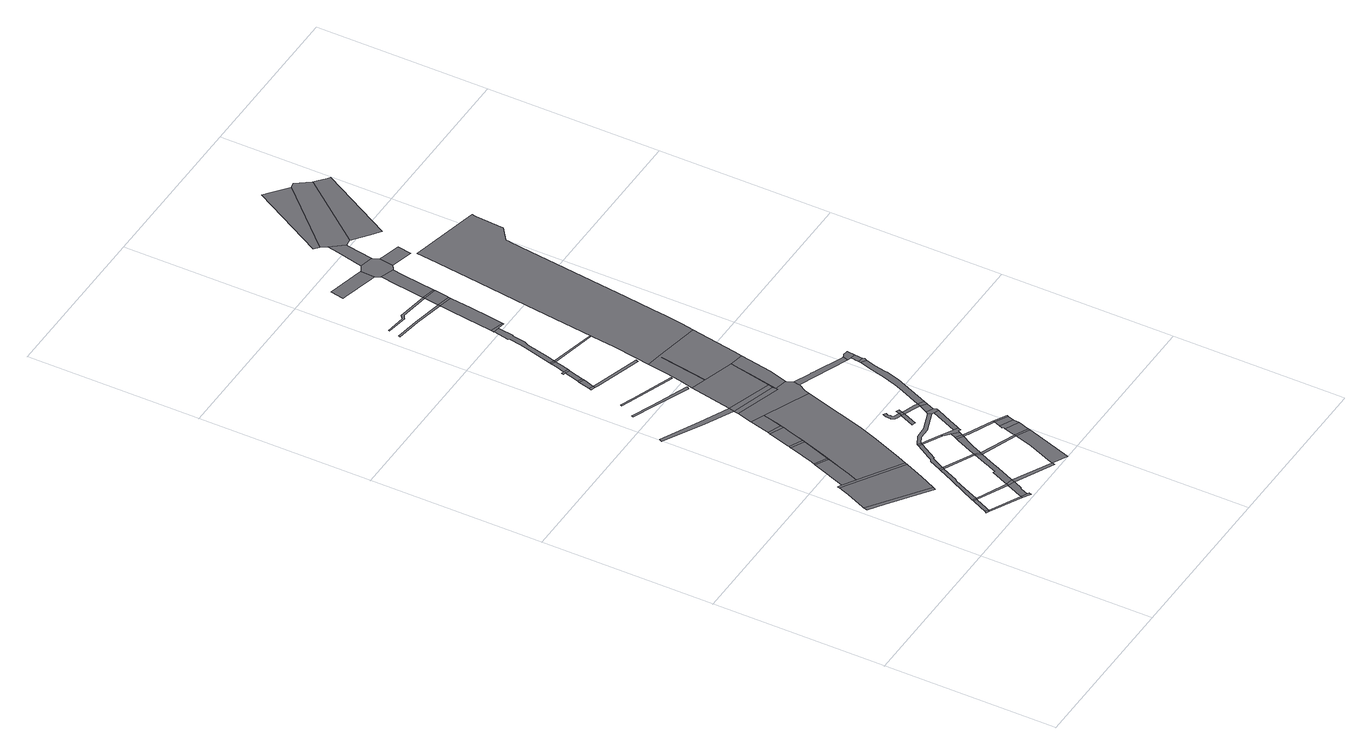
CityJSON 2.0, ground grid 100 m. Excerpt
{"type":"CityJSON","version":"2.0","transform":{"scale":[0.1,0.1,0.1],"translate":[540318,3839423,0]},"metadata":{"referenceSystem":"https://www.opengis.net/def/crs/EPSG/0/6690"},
"CityObjects":{
"road1":{"type":"Road","geometry":[{"type":"MultiSurface","lod":"1","boundaries":[[[0,1,2,3]]]}]},
"road2":{"type":"Road","geometry":[{"type":"MultiSurface","lod":"1","boundaries":[[[4,5,6,7,8]]]}]},
"road3":{"type":"Road","attributes":{"RoadStructureAttribute.sectionType":"1"},"geometry":[{"type":"MultiSurface","lod":"1","boundaries":[[[9,10,0,3,11,12,13]]]}]},
"road4":{"type":"Road","geometry":[{"type":"MultiSurface","lod":"1","boundaries":[[[14,9,13,15]]]}]},
"road5":{"type":"Road","attributes":{"RoadStructureAttribute.sectionType":"1"},"geometry":[{"type":"MultiSurface","lod":"1","boundaries":[[[3,2,16,17]]]}]},
"road6":{"type":"Road","attributes":{"RoadStructureAttribute.sectionType":"1"},"geometry":[{"type":"MultiSurface","lod":"1","boundaries":[[[18,19,20,21,4,8,22,23]]]}]},
"road7":{"type":"Road","geometry":[{"type":"MultiSurface","lod":"1","boundaries":[[[24,25,26,27,28]]]}]},
"road8":{"type":"Road","attributes":{"RoadStructureAttribute.sectionType":"1"},"geometry":[{"type":"MultiSurface","lod":"1","boundaries":[[[29,18,23,30,26,25]]]}]},
"road9":{"type":"Road","attributes":{"RoadStructureAttribute.sectionType":"1"},"geometry":[{"type":"MultiSurface","lod":"1","boundaries":[[[31,15,13,32,33]]]}]},
"road10":{"type":"Road","geometry":[{"type":"MultiSurface","lod":"1","boundaries":[[[17,16,34,35]]]}]},
"road11":{"type":"Road","attributes":{"RoadStructureAttribute.sectionType":"1"},"geometry":[{"type":"MultiSurface","lod":"1","boundaries":[[[36,37,38,14,15,39,40,41,42]]]}]},
"road12":{"type":"Road","geometry":[{"type":"MultiSurface","lod":"1","boundaries":[[[43,24,28,44]]]}]},
"road13":{"type":"Road","attributes":{"RoadStructureAttribute.sectionType":"1"},"geometry":[{"type":"MultiSurface","lod":"1","boundaries":[[[32,45,17,35,46,47,48,49,50]]]}]},
"road14":{"type":"Road","geometry":[{"type":"MultiSurface","lod":"1","boundaries":[[[33,32,50,51]]]}]},
"road15":{"type":"Road","attributes":{"RoadStructureAttribute.sectionType":"1"},"geometry":[{"type":"MultiSurface","lod":"1","boundaries":[[[52,53,54,55,43,44,56,57]]]}]},
"road16":{"type":"Road","geometry":[{"type":"MultiSurface","lod":"1","boundaries":[[[58,36,42,59]]]}]},
"road17":{"type":"Road","geometry":[{"type":"MultiSurface","lod":"1","boundaries":[[[60,52,57,61]]]}]},
"road18":{"type":"Road","attributes":{"RoadStructureAttribute.sectionType":"1"},"geometry":[{"type":"MultiSurface","lod":"1","boundaries":[[[62,63,64,65,66,67,68,33,51,69,70,71,72]]]}]},
"road19":{"type":"Road","attributes":{"RoadStructureAttribute.sectionType":"1"},"geometry":[{"type":"MultiSurface","lod":"1","boundaries":[[[73,74,75,76,77,78,79]]]}]},
"road20":{"type":"Road","attributes":{"RoadStructureAttribute.sectionType":"1"},"geometry":[{"type":"MultiSurface","lod":"1","boundaries":[[[80,81,82,60,61,83,84]]]}]},
"road21":{"type":"Road","attributes":{"RoadStructureAttribute.sectionType":"1"},"geometry":[{"type":"MultiSurface","lod":"1","boundaries":[[[51,50,85,86]]]}]},
"road22":{"type":"Road","geometry":[{"type":"MultiSurface","lod":"1","boundaries":[[[87,81,80]]]}]},
"road23":{"type":"Road","attributes":{"RoadStructureAttribute.sectionType":"1"},"geometry":[{"type":"MultiSurface","lod":"1","boundaries":[[[59,42,62,88]]]}]},
"road24":{"type":"Road","attributes":{"RoadStructureAttribute.sectionType":"1"},"geometry":[{"type":"MultiSurface","lod":"1","boundaries":[[[89,90,91,92,58,59,93,94,95,96,97]]]}]},
"road25":{"type":"Road","geometry":[{"type":"MultiSurface","lod":"1","boundaries":[[[98,80,84,99]]]}]},
"road26":{"type":"Road","attributes":{"RoadStructureAttribute.sectionType":"1"},"geometry":[{"type":"MultiSurface","lod":"1","boundaries":[[[100,101,83,102,103,104,26,30,105,106,107,108,109,110,111]]]}]},
"road27":{"type":"Road","attributes":{"RoadStructureAttribute.sectionType":"1"},"geometry":[{"type":"MultiSurface","lod":"1","boundaries":[[[112,113,98,99,100]]]}]},
"road28":{"type":"Road","geometry":[{"type":"MultiSurface","lod":"1","boundaries":[[[88,62,72,114]]]}]},
"road29":{"type":"Road","geometry":[{"type":"MultiSurface","lod":"1","boundaries":[[[115,89,97,116]]]}]},
"road30":{"type":"Road","attributes":{"RoadStructureAttribute.sectionType":"1"},"geometry":[{"type":"MultiSurface","lod":"1","boundaries":[[[117,118,119,120,121,122,123,124]]]}]},
"road31":{"type":"Road","attributes":{"RoadStructureAttribute.sectionType":"1"},"geometry":[{"type":"MultiSurface","lod":"1","boundaries":[[[125,126,127,88,114,128,129,130,131]]]}]},
"road32":{"type":"Road","attributes":{"RoadStructureAttribute.sectionType":"1"},"geometry":[{"type":"MultiSurface","lod":"1","boundaries":[[[132,116,97,133,134]]]}]},
"road33":{"type":"Road","geometry":[{"type":"MultiSurface","lod":"1","boundaries":[[[135,136,137,138]]]}]},
"road34":{"type":"Road","attributes":{"RoadStructureAttribute.sectionType":"1"},"geometry":[{"type":"MultiSurface","lod":"1","boundaries":[[[114,72,139,140,141]]]}]},
"road35":{"type":"Road","attributes":{"RoadStructureAttribute.sectionType":"1"},"geometry":[{"type":"MultiSurface","lod":"1","boundaries":[[[142,135,138,143,144]]]}]},
"road36":{"type":"Road","geometry":[{"type":"MultiSurface","lod":"1","boundaries":[[[145,125,131,146]]]}]},
"road37":{"type":"Road","attributes":{"RoadStructureAttribute.sectionType":"1"},"geometry":[{"type":"MultiSurface","lod":"1","boundaries":[[[147,148,149,150,151,152,153]]]}]},
"road38":{"type":"Road","geometry":[{"type":"MultiSurface","lod":"1","boundaries":[[[154,142,144,155]]]}]},
"road39":{"type":"Road","attributes":{"RoadStructureAttribute.sectionType":"1"},"geometry":[{"type":"MultiSurface","lod":"1","boundaries":[[[156,145,146,157]]]}]},
"road40":{"type":"Road","attributes":{"RoadStructureAttribute.sectionType":"1"},"geometry":[{"type":"MultiSurface","lod":"1","boundaries":[[[140,158,159,86,160,161]]]}]},
"road41":{"type":"Road","attributes":{"RoadStructureAttribute.sectionType":"1"},"geometry":[{"type":"MultiSurface","lod":"1","boundaries":[[[162,163,164,115,116,165,166,167,168]]]}]},
"road42":{"type":"Road","geometry":[{"type":"MultiSurface","lod":"1","boundaries":[[[134,133,169,156,157,170,171,172,173]]]}]},
"road43":{"type":"Road","attributes":{"RoadStructureAttribute.sectionType":"1"},"geometry":[{"type":"MultiSurface","lod":"1","boundaries":[[[174,175,154,155,176]]]}]},
"road44":{"type":"Road","geometry":[{"type":"MultiSurface","lod":"1","boundaries":[[[78,177,178,179,180]]]}]},
"road45":{"type":"Road","geometry":[{"type":"MultiSurface","lod":"1","boundaries":[[[177,181,112,100,111,182,183,184,185,186,187,178]]]}]},
"road46":{"type":"Road","geometry":[{"type":"MultiSurface","lod":"1","boundaries":[[[188,189,174,176,190,191]]]}]},
"road47":{"type":"Road","attributes":{"RoadStructureAttribute.sectionType":"1"},"geometry":[{"type":"MultiSurface","lod":"1","boundaries":[[[79,78,180,192]]]}]},
"road48":{"type":"Road","geometry":[{"type":"MultiSurface","lod":"1","boundaries":[[[193,194,195,196]]]}]},
"road49":{"type":"Road","attributes":{"RoadStructureAttribute.sectionType":"1"},"geometry":[{"type":"MultiSurface","lod":"1","boundaries":[[[197,198,146,131,199,200,201,202]]]}]},
"road50":{"type":"Road","geometry":[{"type":"MultiSurface","lod":"1","boundaries":[[[203,204,205,206,207,208,209,210,211,212,213,214,215,216,217,218,219,220,221,222,193,223]]]}]},
"road51":{"type":"Road","attributes":{"RoadStructureAttribute.sectionType":"1"},"geometry":[{"type":"MultiSurface","lod":"1","boundaries":[[[224,225,191,190,226,227]]]}]},
"road52":{"type":"Road","geometry":[{"type":"MultiSurface","lod":"1","boundaries":[[[141,140,161,228]]]}]},
"road53":{"type":"Road","attributes":{"RoadStructureAttribute.sectionType":"1"},"geometry":[{"type":"MultiSurface","lod":"1","boundaries":[[[229,230,231,232,138,137]]]}]},
"road54":{"type":"Road","geometry":[{"type":"MultiSurface","lod":"1","boundaries":[[[223,193,196,233]]]}]},
"road55":{"type":"Road","attributes":{"RoadStructureAttribute.sectionType":"1"},"geometry":[{"type":"MultiSurface","lod":"1","boundaries":[[[234,173,172,235,236,237]]]}]},
"road56":{"type":"Road","geometry":[{"type":"MultiSurface","lod":"1","boundaries":[[[238,224,227,239]]]}]},
"road57":{"type":"Road","geometry":[{"type":"MultiSurface","lod":"1","boundaries":[[[240,241,223,233]]]}]},
"road58":{"type":"Road","attributes":{"RoadStructureAttribute.sectionType":"1"},"geometry":[{"type":"MultiSurface","lod":"1","boundaries":[[[242,243,244,141,228,245]]]}]},
"road59":{"type":"Road","geometry":[{"type":"MultiSurface","lod":"1","boundaries":[[[246,247,79,192,248,249]]]}]},
"road60":{"type":"Road","geometry":[{"type":"MultiSurface","lod":"1","boundaries":[[[250,251,252,242,245,253]]]}]},
"road61":{"type":"Road","geometry":[{"type":"MultiSurface","lod":"1","boundaries":[[[254,233,196,255,256,257]]]}]},
"road62":{"type":"Road","geometry":[{"type":"MultiSurface","lod":"1","boundaries":[[[258,259,162,168,234,237,260,261]]]}]},
"road63":{"type":"Road","attributes":{"RoadStructureAttribute.sectionType":"1"},"geometry":[{"type":"MultiSurface","lod":"1","boundaries":[[[201,250,253,262]]]}]},
"road64":{"type":"Road","geometry":[{"type":"MultiSurface","lod":"1","boundaries":[[[202,201,262,263]]]}]},
"road65":{"type":"Road","attributes":{"RoadStructureAttribute.sectionType":"1"},"geometry":[{"type":"MultiSurface","lod":"1","boundaries":[[[256,258,261,264]]]}]},
"road66":{"type":"Road","geometry":[{"type":"MultiSurface","lod":"1","boundaries":[[[257,256,264,265]]]}]},
"road67":{"type":"Road","attributes":{"RoadStructureAttribute.sectionType":"1"},"geometry":[{"type":"MultiSurface","lod":"1","boundaries":[[[266,267,268,269,270,271,238,239,272,273,274,275,276,277,278]]]}]},
"road68":{"type":"Road","attributes":{"RoadStructureAttribute.sectionType":"1"},"geometry":[{"type":"MultiSurface","lod":"1","boundaries":[[[279,280,281,239,227]]]}]},
"road69":{"type":"Road","attributes":{"RoadStructureAttribute.sectionType":"1"},"geometry":[{"type":"MultiSurface","lod":"1","boundaries":[[[248,282,187,186,283,284,285]]]}]},
"road70":{"type":"Road","attributes":{"RoadStructureAttribute.sectionType":"1"},"geometry":[{"type":"MultiSurface","lod":"1","boundaries":[[[286,287,288,289,290,291]]]}]},
"road71":{"type":"Road","geometry":[{"type":"MultiSurface","lod":"1","boundaries":[[[248,285,292,293,294,295,296,297,298,246,249],[299,300,249]]]}]},
"road72":{"type":"Road","geometry":[{"type":"MultiSurface","lod":"1","boundaries":[[[301,302,303,266,278,304,305,306]]]}]},
"road73":{"type":"Road","attributes":{"RoadStructureAttribute.sectionType":"1"},"geometry":[{"type":"MultiSurface","lod":"1","boundaries":[[[307,308,309,310,311,312,313,314,315,316]]]}]},
"road74":{"type":"Road","attributes":{"RoadStructureAttribute.sectionType":"1"},"geometry":[{"type":"MultiSurface","lod":"1","boundaries":[[[317,318,319,320,321,322,257,265,323,324,325,326,327,328]]]}]},
"road75":{"type":"Road","attributes":{"RoadStructureAttribute.sectionType":"1"},"geometry":[{"type":"MultiSurface","lod":"1","boundaries":[[[329,330,331,332,333,185,184,334,335]]]}]},
"road76":{"type":"Road","attributes":{"RoadStructureAttribute.sectionType":"1"},"geometry":[{"type":"MultiSurface","lod":"1","boundaries":[[[290,336,337,338,339,301,306,340,341,342]]]}]},
"road77":{"type":"Road","geometry":[{"type":"MultiSurface","lod":"1","boundaries":[[[291,290,342,343]]]}]},
"road78":{"type":"Road","geometry":[{"type":"MultiSurface","lod":"1","boundaries":[[[344,317,328,345,346,347]]]}]},
"road79":{"type":"Road","attributes":{"RoadStructureAttribute.sectionType":"1"},"geometry":[{"type":"MultiSurface","lod":"1","boundaries":[[[348,349,350,344,347,351]]]}]},
"road80":{"type":"Road","attributes":{"RoadStructureAttribute.sectionType":"1"},"geometry":[{"type":"MultiSurface","lod":"1","boundaries":[[[315,352,353,354,291,343,355,356,357,358]]]}]},
"road81":{"type":"Road","attributes":{"RoadStructureAttribute.sectionType":"1"},"geometry":[{"type":"MultiSurface","lod":"1","boundaries":[[[359,360,361,362,363,364,365]]]}]},
"road82":{"type":"Road","geometry":[{"type":"MultiSurface","lod":"1","boundaries":[[[366,367,368,369,370,335,334,348,351,371]]]}]},
"road83":{"type":"Road","geometry":[{"type":"MultiSurface","lod":"1","boundaries":[[[316,315,358,372]]]}]},
"road84":{"type":"Road","attributes":{"RoadStructureAttribute.sectionType":"1"},"geometry":[{"type":"MultiSurface","lod":"1","boundaries":[[[373,374,375,376,377,378,316,372,379,380,381]]]}]},
"road85":{"type":"Road","geometry":[{"type":"MultiSurface","lod":"1","boundaries":[[[382,383,384,385,365,364,386,373,381,387,388,389,390,391]]]}]},
"road86":{"type":"Road","attributes":{"RoadStructureAttribute.sectionType":"1"},"geometry":[{"type":"MultiSurface","lod":"1","boundaries":[[[392,393,394,395,396,397,398,296,295,294,399,400,401,402,403,404,405,406,407,408,409]]]}]},
"road87":{"type":"Road","attributes":{"RoadStructureAttribute.sectionType":"1"},"geometry":[{"type":"MultiSurface","lod":"1","boundaries":[[[410,411,382,391,412,413]]]}]},
"road88":{"type":"Road","geometry":[{"type":"MultiSurface","lod":"1","boundaries":[[[414,389,388,415,416,417,418]]]}]},
"road89":{"type":"Road","attributes":{"function":"2","RoadStructureAttribute.sectionType":"1"},"geometry":[{"type":"MultiSurface","lod":"1","boundaries":[[[419,420,421,422,423]]]}]},
"road90":{"type":"Road","geometry":[{"type":"MultiSurface","lod":"1","boundaries":[[[424,425,423,422,410,413,426,427,428]]]}]},
"road91":{"type":"Road","geometry":[{"type":"MultiSurface","lod":"1","boundaries":[[[429,430,431,428,427,432,433,434,435]]]}]}
},
"vertices":[
[323,158,0],[315,144,0],[332,135,0],[337,142,0],
[44,705,0],[37,683,0],[121,627,0],[349,461,0],[358,478,0],
[365,244,0],[337,186,0],[343,153,0],[350,167,0],[383,236,0],
[370,255,0],[389,245,0],
[512,42,0],[515,52,0],
[122,891,0],[115,871,0],[98,826,0],[47,713,0],[405,574,0],[452,682,0],
[220,1087,0],[147,894,0],[217,847,0],[240,905,0],[291,1050,0],
[124,903,0],[459,697,0],
[541,175,0],[559,154,0],[563,165,0],
[554,16,0],[560,32,0],
[495,510,0],[454,425,0],[449,415,0],[416,303,0],[461,400,0],[468,409,0],[513,502,0],
[224,1096,0],[295,1059,0],
[517,63,0],[548,39,0],[554,53,0],[570,88,0],[574,86,0],[598,137,0],
[607,158,0],
[275,1261,0],[276,1260,0],[230,1115,0],[229,1111,0],[315,1115,0],[351,1224,0],
[500,521,0],[519,513,0],
[281,1275,0],[356,1239,0],
[687,417,0],[648,326,0],[643,315,0],[625,273,0],[622,265,0],[611,269,0],[571,180,0],[609,165,0],[652,261,0],[681,326,0],[709,390,0],
[229,1767,0],[9,1878,0],[1,1860,0],[229,1734,0],[385,1657,0],[387,1655,0],[396,1689,0],
[320,1406,0],[320,1405,0],[285,1287,0],[385,1329,0],[398,1373,0],
[818,28,0],[822,44,0],
[319,1406,0],
[691,426,0],
[608,703,0],[557,618,0],[545,598,0],[533,590,0],[520,515,0],[540,555,0],[559,590,0],[564,588,0],[627,692,0],
[327,1423,0],[403,1392,0],
[435,1507,0],[410,1409,0],[363,1250,0],[310,1089,0],[237,894,0],[481,750,0],[549,920,0],[586,1023,0],[615,1113,0],[634,1181,0],[685,1347,0],[698,1391,0],
[358,1538,0],[330,1434,0],
[715,403,0],
[616,716,0],[632,701,0],
[226,2027,0],[429,1944,0],[434,1951,0],[439,1959,0],[437,1960,0],[226,2042,0],[101,2093,0],[96,2080,0],
[752,562,0],[746,549,0],[693,431,0],[717,406,0],[744,465,0],[753,483,0],[786,540,0],
[675,679,0],[738,636,0],[741,645,0],
[183,2386,0],[178,2371,0],[205,2364,0],[210,2378,0],
[807,353,0],[920,308,0],[924,320,0],
[202,2454,0],[222,2418,0],[229,2442,0],
[757,574,0],[792,551,0],
[225,2144,0],[461,2057,0],[463,2062,0],[465,2067,0],[225,2154,0],[148,2184,0],[144,2174,0],
[206,2467,0],[233,2456,0],
[771,604,0],[805,575,0],
[890,204,0],[827,55,0],[909,2,0],[997,271,0],
[852,787,0],[743,748,0],[673,745,0],[634,704,0],[672,724,0],[738,726,0],[861,770,0],
[765,609,0],[811,585,0],[822,579,0],[832,599,0],[808,610,0],
[232,2553,0],[221,2517,0],[258,2542,0],
[382,1629,0],[647,1546,0],[648,1559,0],[650,1578,0],
[378,1608,0],[707,1420,0],[732,1468,0],[733,1471,0],[740,1505,0],[722,1544,0],[650,1558,0],
[221,2567,0],[219,2556,0],[262,2554,0],[236,2565,0],
[656,1606,0],
[775,898,0],[738,812,0],[758,807,0],[795,888,0],
[819,538,0],[814,541,0],[809,530,0],[814,527,0],[962,459,0],[966,470,0],
[757,925,0],[752,927,0],[747,935,0],[747,940,0],[747,947,0],[746,955,0],[749,965,0],[751,972,0],[736,982,0],[734,975,0],[729,960,0],[727,950,0],[727,945,0],[727,937,0],[727,932,0],[729,925,0],[732,920,0],[734,917,0],[737,912,0],[749,905,0],[784,915,0],
[260,2651,0],[251,2614,0],[279,2615,0],[285,2638,0],
[1001,283,0],
[223,2357,0],[493,2274,0],[496,2282,0],[498,2289,0],
[799,905,0],
[877,762,0],[834,605,0],[861,663,0],[902,751,0],
[263,2661,0],[288,2649,0],
[809,928,0],[792,938,0],
[943,386,0],[927,334,0],[926,330,0],[1022,350,0],
[446,1933,0],[397,1692,0],[709,1853,0],[533,1906,0],
[949,422,0],[942,402,0],[947,398,0],[1023,385,0],
[877,879,0],[870,858,0],[888,850,0],[898,871,0],
[862,800,0],[859,796,0],[910,767,0],[899,781,0],
[1036,420,0],
[1040,430,0],
[920,829,0],
[929,851,0],
[339,3028,0],[339,3026,0],[322,2938,0],[328,2935,0],[313,2860,0],[305,2826,0],[301,2699,0],[333,2831,0],[345,2854,0],[357,2930,0],[360,2929,0],[373,3020,0],[374,3023,0],
[543,2582,0],[544,2586,0],[545,2590,0],
[686,1736,0],[757,1655,0],[771,1745,0],[789,1837,0],
[212,3414,0],[72,3435,0],[69,3425,0],[212,3404,0],[385,3369,0],[386,3381,0],
[800,1890,0],[840,2110,0],[848,2154,0],[582,2203,0],[500,2217,0],[480,2102,0],[464,2017,0],[579,2185,0],[559,2055,0],
[341,3046,0],[339,3034,0],[339,3030,0],[377,3023,0],[417,3017,0],[418,3023,0],
[221,3504,0],[211,3496,0],[199,3486,0],[87,3502,0],[85,3495,0],[204,3476,0],[212,3481,0],[226,3491,0],[398,3466,0],[399,3476,0],
[1040,1285,0],[1019,1205,0],[1004,1143,0],[988,1090,0],[972,1044,0],[948,988,0],[1015,1052,0],[1038,1132,0],[1041,1147,0],[1053,1206,0],[1066,1250,0],[1070,1267,0],
[1027,1384,0],[871,1450,0],[866,1452,0],[844,1461,0],[837,1464,0],[1025,1352,0],[1034,1382,0],
[381,3342,0],[375,3296,0],[351,3119,0],[343,3060,0],[429,3106,0],[446,3229,0],[463,3352,0],
[465,3364,0],
[1042,1297,0],[1074,1273,0],[1078,1283,0],[1073,1292,0],
[1047,1343,0],[1046,1322,0],[1046,1320,0],[1078,1339,0],
[398,3465,0],[389,3400,0],[388,3395,0],[467,3376,0],[468,3388,0],[469,3389,0],[477,3450,0],
[207,3905,0],[193,3827,0],[208,3823,0],[398,3778,0],[411,3775,0],[418,3773,0],[423,3854,0],
[1052,1391,0],[1049,1388,0],[1047,1386,0],[1045,1385,0],[1039,1383,0],[1082,1387,0],
[479,3460,0],
[437,3742,0],[436,3734,0],[426,3660,0],[412,3562,0],[401,3491,0],[400,3479,0],[505,3649,0],[506,3655,0],[514,3716,0],
[464,3875,0],[463,3874,0],[448,3866,0],[432,3858,0],[435,3746,0],[524,3722,0],[546,3737,0],[557,3819,0],[547,3841,0],[539,3857,0],
[689,3676,0],[680,3600,0],[649,3355,0],[604,2988,0],[544,2517,0],[534,2442,0],[513,2297,0],[861,2226,0],[878,2328,0],[889,2416,0],[910,2578,0],[984,3184,0],[1000,3310,0],[1000,3314,0],[1003,3334,0],[1080,3392,0],[1092,3559,0],[1094,3581,0],
[512,4094,0],[498,4028,0],[569,4013,0],[571,4021,0],
[576,3814,0],[554,3734,0],[666,3706,0],[672,3704,0],[686,3784,0],
[747,4558,0],[705,4592,0],[459,4153,0],[487,4130,0],[831,4490,0],
[865,4496,0],[843,4492,0],[592,4022,0],[609,4023,0],[922,4415,0],
[985,4364,0],[966,4379,0],[946,4395,0],[717,3943,0],[730,3933,0],[755,3915,0],[998,4353,0]
]}
